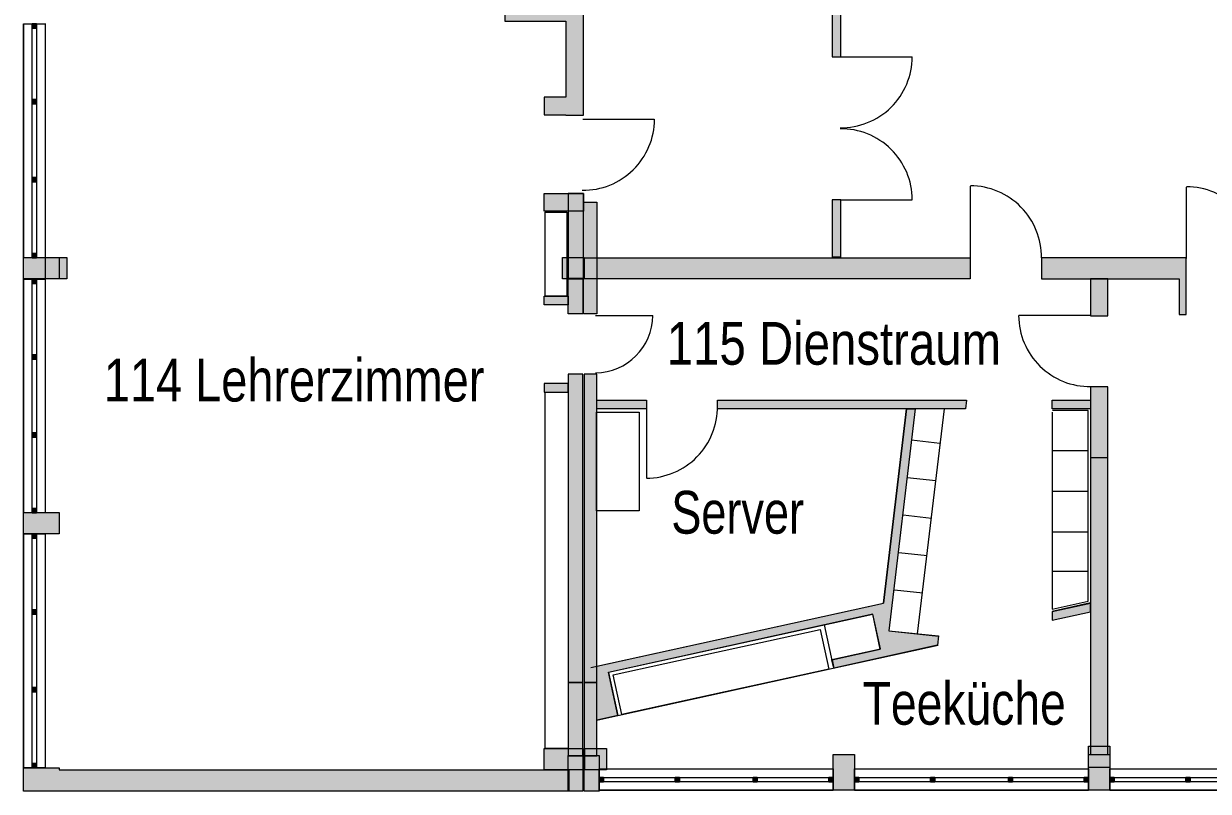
# Model space of a CAD drawing. Header units: inches. Extents: x 7445 to 114549, y 127015 to 195514.
# Drawn here: x 7445 to 24056, y 148765 to 159533 of the extents above; entities that cross this region are included whole.
import ezdxf

# ---------------------------------------------------------------- set-up
doc = ezdxf.new("R2010")
doc.units = ezdxf.units.IN
doc.header["$LTSCALE"] = 300
doc.header["$MEASUREMENT"] = 0
doc.linetypes.add('Volllinie', pattern=[0])
doc.layers.add('Grundebene', color=7, linetype='Continuous')
doc.styles.add('ARIAL_NARROW', font='ARIALN.TTF', dxfattribs={"height": 0.2})

# ---------------------------------------------------------------- blocks, each defined once
blk = doc.blocks.new('Color_Area-6E')
at = {"layer": 'Grundebene', "true_color": 0x000000, "transparency": 33554687}
blk.add_hatch(color=18, dxfattribs=at).paths.add_polyline_path([(18905, 159068), (18905, 159668), (18780, 159668), (18780, 159068)], flags=0)
at = {"layer": 'Grundebene', "color": 18, "linetype": 'Volllinie', "lineweight": 13, "true_color": 0x000000}
for p, q in [((18905, 159668), (18780, 159668)), ((18780, 159668), (18780, 159068)), ((18905, 159068), (18905, 159668)), ((18780, 159068), (18905, 159068))]:
    blk.add_line(p, q, dxfattribs=at)
blk = doc.blocks.new('Color_Area-77')
at = {"layer": 'Grundebene', "true_color": 0x000000, "transparency": 33554687}
blk.add_hatch(color=18, dxfattribs=at).paths.add_polyline_path([(18905, 156247), (18905, 157063), (18780, 157063), (18780, 156247)], flags=0)
at = {"layer": 'Grundebene', "color": 18, "linetype": 'Volllinie', "lineweight": 13, "true_color": 0x000000}
for p, q in [((18905, 157063), (18780, 157063)), ((18780, 157063), (18780, 156247)), ((18905, 156247), (18905, 157063)), ((18780, 156247), (18905, 156247))]:
    blk.add_line(p, q, dxfattribs=at)
blk = doc.blocks.new('Color_Area-2E6')
at = {"layer": 'Grundebene', "true_color": 0x000000, "transparency": 33554687}
blk.add_hatch(color=18, dxfattribs=at).paths.add_polyline_path([(22406, 149280), (22646, 149280), (22646, 154440), (22406, 154440)], flags=0)
at = {"layer": 'Grundebene', "color": 18, "linetype": 'Volllinie', "lineweight": 13, "true_color": 0x000000}
for p, q in [((22646, 154440), (22406, 154440)), ((22406, 154440), (22406, 149280)), ((22646, 149280), (22646, 154440)), ((22406, 149280), (22646, 149280))]:
    blk.add_line(p, q, dxfattribs=at)
blk = doc.blocks.new('Color_Area-2EF')
at = {"layer": 'Grundebene', "true_color": 0x000000, "transparency": 33554687}
blk.add_hatch(color=18, dxfattribs=at).paths.add_polyline_path([(22406, 155952), (22406, 155436), (22646, 155436), (22646, 155952)], flags=0)
at = {"layer": 'Grundebene', "color": 18, "linetype": 'Volllinie', "lineweight": 13, "true_color": 0x000000}
for p, q in [((22406, 155952), (22406, 155436)), ((22646, 155952), (22406, 155952)), ((22646, 155436), (22646, 155952)), ((22406, 155436), (22646, 155436))]:
    blk.add_line(p, q, dxfattribs=at)
blk = doc.blocks.new('Color_Area-31A')
at = {"layer": 'Grundebene', "true_color": 0x000000, "transparency": 33554687}
blk.add_hatch(color=18, dxfattribs=at).paths.add_polyline_path([(14995, 159817), (14995, 165267), (15295, 165267), (15295, 168278), (14745, 168278), (14745, 168028), (15045, 168028), (15045, 165517), (14745, 165517), (14745, 159817), (14194, 159817), (14194, 159567), (15045, 159567), (15045, 158502), (14741, 158502), (14741, 158252), (15045, 158252), (15045, 158248), (15295, 158248), (15295, 159817)], flags=0)
at = {"layer": 'Grundebene', "color": 18, "linetype": 'Volllinie', "lineweight": 13, "true_color": 0x000000}
for p, q in [((15295, 168278), (14745, 168278)), ((14745, 168278), (14745, 168028)), ((15295, 165267), (15295, 168278)), ((14745, 168028), (15045, 168028)), ((15045, 168028), (15045, 165517)), ((15045, 165517), (14745, 165517)), ((14745, 165517), (14745, 159817)), ((14995, 159817), (14995, 165267)), ((14995, 165267), (15295, 165267)), ((14745, 159817), (14194, 159817)), ((14194, 159817), (14194, 159567)), ((15295, 159817), (14995, 159817)), ((15295, 158248), (15295, 159817)), ((14194, 159567), (15045, 159567)), ((15045, 159567), (15045, 158502)), ((15045, 158502), (14741, 158502)), ((14741, 158502), (14741, 158252)), ((14741, 158252), (15045, 158252)), ((15045, 158252), (15045, 158248)), ((15045, 158248), (15295, 158248))]:
    blk.add_line(p, q, dxfattribs=at)
blk = doc.blocks.new('Color_Area-333')
at = {"layer": 'Grundebene', "true_color": 0x000000, "transparency": 33554687}
blk.add_hatch(color=18, dxfattribs=at).paths.add_polyline_path([(15081, 150290), (15286, 150290), (15286, 154616), (15081, 154616)], flags=0)
at = {"layer": 'Grundebene', "color": 18, "linetype": 'Volllinie', "lineweight": 13, "true_color": 0x000000}
for p, q in [((15286, 154616), (15081, 154616)), ((15081, 154616), (15081, 150290)), ((15286, 150290), (15286, 154616)), ((15081, 150290), (15286, 150290))]:
    blk.add_line(p, q, dxfattribs=at)
blk = doc.blocks.new('Color_Area-33C')
at = {"layer": 'Grundebene', "true_color": 0x000000, "transparency": 33554687}
blk.add_hatch(color=18, dxfattribs=at).paths.add_polyline_path([(15295, 157152), (15081, 157152), (15081, 155965), (15295, 155965)], flags=0)
at = {"layer": 'Grundebene', "color": 18, "linetype": 'Volllinie', "lineweight": 13, "true_color": 0x000000}
for p, q in [((15295, 157152), (15081, 157152)), ((15081, 157152), (15081, 155965)), ((15295, 155965), (15295, 157152)), ((15081, 155965), (15295, 155965))]:
    blk.add_line(p, q, dxfattribs=at)
blk = doc.blocks.new('Color_Area-3BB')
at = {"layer": 'Grundebene', "true_color": 0x000000, "transparency": 33554687}
blk.add_hatch(color=18, dxfattribs=at).paths.add_polyline_path([(7445, 148765), (7445, 149095), (7945, 149095), (7945, 149065), (15090, 149065), (15090, 148765)], flags=0)
at = {"layer": 'Grundebene', "color": 18, "linetype": 'Volllinie', "lineweight": 13, "true_color": 0x000000}
for p, q in [((7445, 148765), (7445, 149095)), ((7445, 149095), (7945, 149095)), ((7945, 149095), (7945, 149065)), ((7945, 149065), (15090, 149065)), ((15090, 149065), (15090, 148765)), ((15090, 148765), (7445, 148765))]:
    blk.add_line(p, q, dxfattribs=at)
blk = doc.blocks.new('Color_Area-3C6')
at = {"layer": 'Grundebene', "true_color": 0x000000, "transparency": 33554687}
blk.add_hatch(color=18, dxfattribs=at).paths.add_polyline_path([(18796, 149280), (19096, 149280), (19096, 148780), (18796, 148780)], flags=0)
at = {"layer": 'Grundebene', "color": 18, "linetype": 'Volllinie', "lineweight": 13, "true_color": 0x000000}
for p, q in [((18796, 149280), (19096, 149280)), ((18796, 148780), (18796, 149280)), ((19096, 149280), (19096, 148780)), ((19096, 148780), (18796, 148780))]:
    blk.add_line(p, q, dxfattribs=at)
blk = doc.blocks.new('Color_Area-3CF')
at = {"layer": 'Grundebene', "true_color": 0x000000, "transparency": 33554687}
blk.add_hatch(color=18, dxfattribs=at).paths.add_polyline_path([(15081, 149265), (15286, 149265), (15286, 148765), (15081, 148765)], flags=0)
at = {"layer": 'Grundebene', "color": 18, "linetype": 'Volllinie', "lineweight": 13, "true_color": 0x000000}
for p, q in [((15081, 149265), (15286, 149265)), ((15081, 148765), (15081, 149265)), ((15286, 149265), (15286, 148765)), ((15286, 148765), (15081, 148765))]:
    blk.add_line(p, q, dxfattribs=at)
blk = doc.blocks.new('Color_Area-3D8')
at = {"layer": 'Grundebene', "true_color": 0x000000, "transparency": 33554687}
blk.add_hatch(color=18, dxfattribs=at).paths.add_polyline_path([(22376, 149280), (22676, 149280), (22676, 148780), (22376, 148780)], flags=0)
at = {"layer": 'Grundebene', "color": 18, "linetype": 'Volllinie', "lineweight": 13, "true_color": 0x000000}
for p, q in [((22376, 149280), (22676, 149280)), ((22376, 148780), (22376, 149280)), ((22676, 149280), (22676, 148780)), ((22676, 148780), (22376, 148780))]:
    blk.add_line(p, q, dxfattribs=at)
blk = doc.blocks.new('Color_Area-405')
at = {"layer": 'Grundebene', "true_color": 0x000000, "transparency": 33554687}
blk.add_hatch(color=18, dxfattribs=at).paths.add_polyline_path([(15306, 149265), (15516, 149265), (15516, 148765), (15306, 148765)], flags=0)
at = {"layer": 'Grundebene', "color": 18, "linetype": 'Volllinie', "lineweight": 13, "true_color": 0x000000}
for p, q in [((15306, 149265), (15516, 149265)), ((15306, 148765), (15306, 149265)), ((15516, 149265), (15516, 148765)), ((15516, 148765), (15306, 148765))]:
    blk.add_line(p, q, dxfattribs=at)
blk = doc.blocks.new('Color_Area-420')
at = {"layer": 'Grundebene', "true_color": 0x000000, "transparency": 33554687}
blk.add_hatch(color=18, dxfattribs=at).paths.add_polyline_path([(15481, 150290), (15481, 154616), (15306, 154616), (15306, 150290)], flags=0)
at = {"layer": 'Grundebene', "color": 18, "linetype": 'Volllinie', "lineweight": 13, "true_color": 0x000000}
for p, q in [((15481, 154616), (15306, 154616)), ((15306, 154616), (15306, 150290)), ((15481, 150290), (15481, 154616)), ((15306, 150290), (15481, 150290))]:
    blk.add_line(p, q, dxfattribs=at)
blk = doc.blocks.new('Color_Area-75C')
at = {"layer": 'Grundebene', "true_color": 0x000000, "transparency": 33554687}
blk.add_hatch(color=18, dxfattribs=at).paths.add_polyline_path([(15309, 156247), (20716, 156247), (20716, 155953), (15309, 155953)], flags=0)
at = {"layer": 'Grundebene', "color": 18, "linetype": 'Volllinie', "lineweight": 13, "true_color": 0x000000}
for p, q in [((15309, 156247), (20716, 156247)), ((15309, 155953), (15309, 156247)), ((20716, 156247), (20716, 155953)), ((20716, 155953), (15309, 155953))]:
    blk.add_line(p, q, dxfattribs=at)
blk = doc.blocks.new('Color_Area-767')
at = {"layer": 'Grundebene', "true_color": 0x000000, "transparency": 33554687}
blk.add_hatch(color=18, dxfattribs=at).paths.add_polyline_path([(23746, 156246), (21715, 156246), (21715, 155952), (23646, 155952), (23646, 155453), (23746, 155453)], flags=0)
at = {"layer": 'Grundebene', "color": 18, "linetype": 'Volllinie', "lineweight": 13, "true_color": 0x000000}
for p, q in [((23746, 156246), (21715, 156246)), ((21715, 156246), (21715, 155952)), ((23746, 155453), (23746, 156246)), ((21715, 155952), (23646, 155952)), ((23646, 155952), (23646, 155453)), ((23646, 155453), (23746, 155453))]:
    blk.add_line(p, q, dxfattribs=at)
blk = doc.blocks.new('Color_Area-7BC')
at = {"layer": 'Grundebene', "true_color": 0x000000, "transparency": 33554687}
blk.add_hatch(color=18, dxfattribs=at).paths.add_polyline_path([(7445, 152375), (7445, 152675), (7945, 152675), (7945, 152375)], flags=0)
at = {"layer": 'Grundebene', "color": 18, "linetype": 'Volllinie', "lineweight": 13, "true_color": 0x000000}
for p, q in [((7445, 152375), (7445, 152675)), ((7445, 152675), (7945, 152675)), ((7945, 152675), (7945, 152375)), ((7945, 152375), (7445, 152375))]:
    blk.add_line(p, q, dxfattribs=at)
blk = doc.blocks.new('Color_Area-7C5')
at = {"layer": 'Grundebene', "true_color": 0x000000, "transparency": 33554687}
blk.add_hatch(color=18, dxfattribs=at).paths.add_polyline_path([(7445, 155955), (7445, 156252), (7945, 156252), (7945, 155955)], flags=0)
at = {"layer": 'Grundebene', "color": 18, "linetype": 'Volllinie', "lineweight": 13, "true_color": 0x000000}
for p, q in [((7445, 155955), (7445, 156252)), ((7445, 156252), (7945, 156252)), ((7945, 156252), (7945, 155955)), ((7945, 155955), (7445, 155955))]:
    blk.add_line(p, q, dxfattribs=at)
blk = doc.blocks.new('Color_Area-846')
at = {"layer": 'Grundebene', "true_color": 0x000000, "transparency": 33554687}
blk.add_hatch(color=18, dxfattribs=at).paths.add_polyline_path([(15081, 155952), (15286, 155952), (15286, 155462), (15081, 155462)], flags=0)
at = {"layer": 'Grundebene', "color": 18, "linetype": 'Volllinie', "lineweight": 13, "true_color": 0x000000}
for p, q in [((15081, 155952), (15286, 155952)), ((15081, 155462), (15081, 155952)), ((15286, 155952), (15286, 155462)), ((15286, 155462), (15081, 155462))]:
    blk.add_line(p, q, dxfattribs=at)
blk = doc.blocks.new('Color_Area-84F')
at = {"layer": 'Grundebene', "true_color": 0x000000, "transparency": 33554687}
blk.add_hatch(color=18, dxfattribs=at).paths.add_polyline_path([(15481, 157027), (15481, 155462), (15295, 155462), (15295, 157027)], flags=0)
at = {"layer": 'Grundebene', "color": 18, "linetype": 'Volllinie', "lineweight": 13, "true_color": 0x000000}
for p, q in [((15295, 155462), (15295, 157027)), ((15295, 157027), (15481, 157027)), ((15481, 157027), (15481, 155462)), ((15481, 155462), (15295, 155462))]:
    blk.add_line(p, q, dxfattribs=at)
blk = doc.blocks.new('Color_Area-858')
at = {"layer": 'Grundebene', "true_color": 0x000000, "transparency": 33554687}
blk.add_hatch(color=18, dxfattribs=at).paths.add_polyline_path([(14741, 155710), (14895, 155710), (14990, 155710), (15081, 155710), (15081, 155589), (14741, 155589)], flags=0)
at = {"layer": 'Grundebene', "color": 18, "linetype": 'Volllinie', "lineweight": 13, "true_color": 0x000000}
for p, q in [((14741, 155710), (14895, 155710)), ((14741, 155589), (14741, 155710)), ((14895, 155710), (14990, 155710)), ((14990, 155710), (15081, 155710)), ((15081, 155710), (15081, 155589)), ((15081, 155589), (14741, 155589))]:
    blk.add_line(p, q, dxfattribs=at)
blk = doc.blocks.new('Color_Area-863')
at = {"layer": 'Grundebene', "true_color": 0x000000, "transparency": 33554687}
blk.add_hatch(color=18, dxfattribs=at).paths.add_polyline_path([(14745, 157152), (14996, 157152), (15150, 157152), (15295, 157152), (15295, 156902), (14745, 156902)], flags=0)
at = {"layer": 'Grundebene', "color": 18, "linetype": 'Volllinie', "lineweight": 13, "true_color": 0x000000}
for p, q in [((14745, 157152), (14996, 157152)), ((14745, 156902), (14745, 157152)), ((14996, 157152), (15150, 157152)), ((15150, 157152), (15295, 157152)), ((15295, 157152), (15295, 156902)), ((15295, 156902), (14745, 156902))]:
    blk.add_line(p, q, dxfattribs=at)
blk = doc.blocks.new('Color_Area-86E')
at = {"layer": 'Grundebene', "true_color": 0x000000, "transparency": 33554687}
blk.add_hatch(color=18, dxfattribs=at).paths.add_polyline_path([(14741, 154366), (14895, 154366), (14990, 154366), (15081, 154366), (15081, 154487), (14741, 154487)], flags=0)
at = {"layer": 'Grundebene', "color": 18, "linetype": 'Volllinie', "lineweight": 13, "true_color": 0x000000}
for p, q in [((15081, 154487), (14741, 154487)), ((14741, 154487), (14741, 154366)), ((15081, 154366), (15081, 154487)), ((14741, 154366), (14895, 154366)), ((14895, 154366), (14990, 154366)), ((14990, 154366), (15081, 154366))]:
    blk.add_line(p, q, dxfattribs=at)
blk = doc.blocks.new('Color_Area-882')
at = {"layer": 'Grundebene', "true_color": 0x000000, "transparency": 33554687}
blk.add_hatch(color=18, dxfattribs=at).paths.add_polyline_path([(15081, 149265), (15286, 149265), (15286, 150290), (15081, 150290)], flags=0)
at = {"layer": 'Grundebene', "color": 18, "linetype": 'Volllinie', "lineweight": 13, "true_color": 0x000000}
for p, q in [((15286, 150290), (15081, 150290)), ((15081, 150290), (15081, 149265)), ((15286, 149265), (15286, 150290)), ((15081, 149265), (15286, 149265))]:
    blk.add_line(p, q, dxfattribs=at)
blk = doc.blocks.new('Color_Area-88B')
at = {"layer": 'Grundebene', "true_color": 0x000000, "transparency": 33554687}
blk.add_hatch(color=18, dxfattribs=at).paths.add_polyline_path([(15306, 149265), (15481, 149265), (15481, 150290), (15306, 150290)], flags=0)
at = {"layer": 'Grundebene', "color": 18, "linetype": 'Volllinie', "lineweight": 13, "true_color": 0x000000}
for p, q in [((15481, 150290), (15306, 150290)), ((15306, 150290), (15306, 149265)), ((15481, 149265), (15481, 150290)), ((15306, 149265), (15481, 149265))]:
    blk.add_line(p, q, dxfattribs=at)
blk = doc.blocks.new('Color_Area-894')
at = {"layer": 'Grundebene', "true_color": 0x000000, "transparency": 33554687}
blk.add_hatch(color=18, dxfattribs=at).paths.add_polyline_path([(22406, 153445), (22646, 153445), (22646, 154440), (22406, 154440)], flags=0)
at = {"layer": 'Grundebene', "color": 18, "linetype": 'Volllinie', "lineweight": 13, "true_color": 0x000000}
for p, q in [((22646, 154440), (22406, 154440)), ((22406, 154440), (22406, 153445)), ((22646, 153445), (22646, 154440)), ((22406, 153445), (22646, 153445))]:
    blk.add_line(p, q, dxfattribs=at)
blk = doc.blocks.new('Color_Area-BF8')
at = {"layer": 'Grundebene', "true_color": 0xffffff, "transparency": 33554687}
blk.add_hatch(color=7, dxfattribs=at).paths.add_polyline_path([(19096, 148900), (19156, 148900), (19156, 148960), (19096, 148960)], flags=0)
at = {"layer": 'Grundebene', "color": 18, "linetype": 'Volllinie', "lineweight": 13, "true_color": 0x000000}
blk.add_lwpolyline([(19096, 148900), (19156, 148900), (19156, 148960), (19096, 148960), (19096, 148900)], dxfattribs=at)
blk = doc.blocks.new('Color_Area-BFE')
at = {"layer": 'Grundebene', "true_color": 0xffffff, "transparency": 33554687}
blk.add_hatch(color=7, dxfattribs=at).paths.add_polyline_path([(20159, 148900), (20219, 148900), (20219, 148960), (20159, 148960)], flags=0)
at = {"layer": 'Grundebene', "color": 18, "linetype": 'Volllinie', "lineweight": 13, "true_color": 0x000000}
blk.add_lwpolyline([(20159, 148900), (20219, 148900), (20219, 148960), (20159, 148960), (20159, 148900)], dxfattribs=at)
blk = doc.blocks.new('Color_Area-C04')
at = {"layer": 'Grundebene', "true_color": 0xffffff, "transparency": 33554687}
blk.add_hatch(color=7, dxfattribs=at).paths.add_polyline_path([(22316, 148900), (22376, 148900), (22376, 148960), (22316, 148960)], flags=0)
at = {"layer": 'Grundebene', "color": 18, "linetype": 'Volllinie', "lineweight": 13, "true_color": 0x000000}
blk.add_lwpolyline([(22316, 148900), (22376, 148900), (22376, 148960), (22316, 148960), (22316, 148900)], dxfattribs=at)
blk = doc.blocks.new('Color_Area-C0A')
at = {"layer": 'Grundebene', "true_color": 0xffffff, "transparency": 33554687}
blk.add_hatch(color=7, dxfattribs=at).paths.add_polyline_path([(21252, 148900), (21312, 148900), (21312, 148960), (21252, 148960)], flags=0)
at = {"layer": 'Grundebene', "color": 18, "linetype": 'Volllinie', "lineweight": 13, "true_color": 0x000000}
blk.add_lwpolyline([(21252, 148900), (21312, 148900), (21312, 148960), (21252, 148960), (21252, 148900)], dxfattribs=at)
blk = doc.blocks.new('Color_Area-C80')
at = {"layer": 'Grundebene', "true_color": 0xffffff, "transparency": 33554687}
blk.add_hatch(color=7, dxfattribs=at).paths.add_polyline_path([(22676, 148900), (22736, 148900), (22736, 148960), (22676, 148960)], flags=0)
at = {"layer": 'Grundebene', "color": 18, "linetype": 'Volllinie', "lineweight": 13, "true_color": 0x000000}
blk.add_lwpolyline([(22676, 148900), (22736, 148900), (22736, 148960), (22676, 148960), (22676, 148900)], dxfattribs=at)
blk = doc.blocks.new('Color_Area-C86')
at = {"layer": 'Grundebene', "true_color": 0xffffff, "transparency": 33554687}
blk.add_hatch(color=7, dxfattribs=at).paths.add_polyline_path([(23739, 148900), (23799, 148900), (23799, 148960), (23739, 148960)], flags=0)
at = {"layer": 'Grundebene', "color": 18, "linetype": 'Volllinie', "lineweight": 13, "true_color": 0x000000}
blk.add_lwpolyline([(23739, 148900), (23799, 148900), (23799, 148960), (23739, 148960), (23739, 148900)], dxfattribs=at)
blk = doc.blocks.new('Color_Area-CA2')
at = {"layer": 'Grundebene', "true_color": 0xffffff, "transparency": 33554687}
blk.add_hatch(color=7, dxfattribs=at).paths.add_polyline_path([(15516, 148900), (15576, 148900), (15576, 148960), (15516, 148960)], flags=0)
at = {"layer": 'Grundebene', "color": 18, "linetype": 'Volllinie', "lineweight": 13, "true_color": 0x000000}
blk.add_lwpolyline([(15516, 148900), (15576, 148900), (15576, 148960), (15516, 148960), (15516, 148900)], dxfattribs=at)
blk = doc.blocks.new('Color_Area-CA8')
at = {"layer": 'Grundebene', "true_color": 0xffffff, "transparency": 33554687}
blk.add_hatch(color=7, dxfattribs=at).paths.add_polyline_path([(16579, 148900), (16639, 148900), (16639, 148960), (16579, 148960)], flags=0)
at = {"layer": 'Grundebene', "color": 18, "linetype": 'Volllinie', "lineweight": 13, "true_color": 0x000000}
blk.add_lwpolyline([(16579, 148900), (16639, 148900), (16639, 148960), (16579, 148960), (16579, 148900)], dxfattribs=at)
blk = doc.blocks.new('Color_Area-CAE')
at = {"layer": 'Grundebene', "true_color": 0xffffff, "transparency": 33554687}
blk.add_hatch(color=7, dxfattribs=at).paths.add_polyline_path([(18736, 148900), (18796, 148900), (18796, 148960), (18736, 148960)], flags=0)
at = {"layer": 'Grundebene', "color": 18, "linetype": 'Volllinie', "lineweight": 13, "true_color": 0x000000}
blk.add_lwpolyline([(18736, 148900), (18796, 148900), (18796, 148960), (18736, 148960), (18736, 148900)], dxfattribs=at)
blk = doc.blocks.new('Color_Area-CB4')
at = {"layer": 'Grundebene', "true_color": 0xffffff, "transparency": 33554687}
blk.add_hatch(color=7, dxfattribs=at).paths.add_polyline_path([(17672, 148900), (17732, 148900), (17732, 148960), (17672, 148960)], flags=0)
at = {"layer": 'Grundebene', "color": 18, "linetype": 'Volllinie', "lineweight": 13, "true_color": 0x000000}
blk.add_lwpolyline([(17672, 148900), (17732, 148900), (17732, 148960), (17672, 148960), (17672, 148900)], dxfattribs=at)
blk = doc.blocks.new('Color_Area-D4C')
at = {"layer": 'Grundebene', "true_color": 0xffffff, "transparency": 33554687}
blk.add_hatch(color=7, dxfattribs=at).paths.add_polyline_path([(7565, 159530), (7565, 159470), (7625, 159470), (7625, 159530)], flags=0)
at = {"layer": 'Grundebene', "color": 18, "linetype": 'Volllinie', "lineweight": 13, "true_color": 0x000000}
blk.add_lwpolyline([(7565, 159530), (7565, 159470), (7625, 159470), (7625, 159530), (7565, 159530)], dxfattribs=at)
blk = doc.blocks.new('Color_Area-D52')
at = {"layer": 'Grundebene', "true_color": 0xffffff, "transparency": 33554687}
blk.add_hatch(color=7, dxfattribs=at).paths.add_polyline_path([(7565, 158467), (7565, 158407), (7625, 158407), (7625, 158467)], flags=0)
at = {"layer": 'Grundebene', "color": 18, "linetype": 'Volllinie', "lineweight": 13, "true_color": 0x000000}
blk.add_lwpolyline([(7565, 158467), (7565, 158407), (7625, 158407), (7625, 158467), (7565, 158467)], dxfattribs=at)
blk = doc.blocks.new('Color_Area-D58')
at = {"layer": 'Grundebene', "true_color": 0xffffff, "transparency": 33554687}
blk.add_hatch(color=7, dxfattribs=at).paths.add_polyline_path([(7565, 156310), (7565, 156250), (7625, 156250), (7625, 156310)], flags=0)
at = {"layer": 'Grundebene', "color": 18, "linetype": 'Volllinie', "lineweight": 13, "true_color": 0x000000}
blk.add_lwpolyline([(7565, 156310), (7565, 156250), (7625, 156250), (7625, 156310), (7565, 156310)], dxfattribs=at)
blk = doc.blocks.new('Color_Area-D5E')
at = {"layer": 'Grundebene', "true_color": 0xffffff, "transparency": 33554687}
blk.add_hatch(color=7, dxfattribs=at).paths.add_polyline_path([(7565, 157374), (7565, 157314), (7625, 157314), (7625, 157374)], flags=0)
at = {"layer": 'Grundebene', "color": 18, "linetype": 'Volllinie', "lineweight": 13, "true_color": 0x000000}
blk.add_lwpolyline([(7565, 157374), (7565, 157314), (7625, 157314), (7625, 157374), (7565, 157374)], dxfattribs=at)
blk = doc.blocks.new('Color_Area-D6E')
at = {"layer": 'Grundebene', "true_color": 0xffffff, "transparency": 33554687}
blk.add_hatch(color=7, dxfattribs=at).paths.add_polyline_path([(7565, 155950), (7565, 155890), (7625, 155890), (7625, 155950)], flags=0)
at = {"layer": 'Grundebene', "color": 18, "linetype": 'Volllinie', "lineweight": 13, "true_color": 0x000000}
blk.add_lwpolyline([(7565, 155950), (7565, 155890), (7625, 155890), (7625, 155950), (7565, 155950)], dxfattribs=at)
blk = doc.blocks.new('Color_Area-D74')
at = {"layer": 'Grundebene', "true_color": 0xffffff, "transparency": 33554687}
blk.add_hatch(color=7, dxfattribs=at).paths.add_polyline_path([(7565, 154887), (7565, 154827), (7625, 154827), (7625, 154887)], flags=0)
at = {"layer": 'Grundebene', "color": 18, "linetype": 'Volllinie', "lineweight": 13, "true_color": 0x000000}
blk.add_lwpolyline([(7565, 154887), (7565, 154827), (7625, 154827), (7625, 154887), (7565, 154887)], dxfattribs=at)
blk = doc.blocks.new('Color_Area-D7A')
at = {"layer": 'Grundebene', "true_color": 0xffffff, "transparency": 33554687}
blk.add_hatch(color=7, dxfattribs=at).paths.add_polyline_path([(7565, 152730), (7565, 152670), (7625, 152670), (7625, 152730)], flags=0)
at = {"layer": 'Grundebene', "color": 18, "linetype": 'Volllinie', "lineweight": 13, "true_color": 0x000000}
blk.add_lwpolyline([(7565, 152730), (7565, 152670), (7625, 152670), (7625, 152730), (7565, 152730)], dxfattribs=at)
blk = doc.blocks.new('Color_Area-D80')
at = {"layer": 'Grundebene', "true_color": 0xffffff, "transparency": 33554687}
blk.add_hatch(color=7, dxfattribs=at).paths.add_polyline_path([(7565, 153794), (7565, 153734), (7625, 153734), (7625, 153794)], flags=0)
at = {"layer": 'Grundebene', "color": 18, "linetype": 'Volllinie', "lineweight": 13, "true_color": 0x000000}
blk.add_lwpolyline([(7565, 153794), (7565, 153734), (7625, 153734), (7625, 153794), (7565, 153794)], dxfattribs=at)
blk = doc.blocks.new('Color_Area-D90')
at = {"layer": 'Grundebene', "true_color": 0xffffff, "transparency": 33554687}
blk.add_hatch(color=7, dxfattribs=at).paths.add_polyline_path([(7565, 152375), (7565, 152315), (7625, 152315), (7625, 152375)], flags=0)
at = {"layer": 'Grundebene', "color": 18, "linetype": 'Volllinie', "lineweight": 13, "true_color": 0x000000}
blk.add_lwpolyline([(7565, 152375), (7565, 152315), (7625, 152315), (7625, 152375), (7565, 152375)], dxfattribs=at)
blk = doc.blocks.new('Color_Area-D96')
at = {"layer": 'Grundebene', "true_color": 0xffffff, "transparency": 33554687}
blk.add_hatch(color=7, dxfattribs=at).paths.add_polyline_path([(7565, 151312), (7565, 151252), (7625, 151252), (7625, 151312)], flags=0)
at = {"layer": 'Grundebene', "color": 18, "linetype": 'Volllinie', "lineweight": 13, "true_color": 0x000000}
blk.add_lwpolyline([(7565, 151312), (7565, 151252), (7625, 151252), (7625, 151312), (7565, 151312)], dxfattribs=at)
blk = doc.blocks.new('Color_Area-D9C')
at = {"layer": 'Grundebene', "true_color": 0xffffff, "transparency": 33554687}
blk.add_hatch(color=7, dxfattribs=at).paths.add_polyline_path([(7565, 149155), (7565, 149095), (7625, 149095), (7625, 149155)], flags=0)
at = {"layer": 'Grundebene', "color": 18, "linetype": 'Volllinie', "lineweight": 13, "true_color": 0x000000}
blk.add_lwpolyline([(7565, 149155), (7565, 149095), (7625, 149095), (7625, 149155), (7565, 149155)], dxfattribs=at)
blk = doc.blocks.new('Color_Area-DA2')
at = {"layer": 'Grundebene', "true_color": 0xffffff, "transparency": 33554687}
blk.add_hatch(color=7, dxfattribs=at).paths.add_polyline_path([(7565, 150219), (7565, 150159), (7625, 150159), (7625, 150219)], flags=0)
at = {"layer": 'Grundebene', "color": 18, "linetype": 'Volllinie', "lineweight": 13, "true_color": 0x000000}
blk.add_lwpolyline([(7565, 150219), (7565, 150159), (7625, 150159), (7625, 150219), (7565, 150219)], dxfattribs=at)
blk = doc.blocks.new('Color_Area-125A')
at = {"layer": 'Grundebene', "true_color": 0x000000, "transparency": 33554687}
blk.add_hatch(color=18, dxfattribs=at).paths.add_polyline_path([(14741, 149365), (15286, 149365), (15286, 149065), (14741, 149065)], flags=0)
at = {"layer": 'Grundebene', "color": 18, "linetype": 'Volllinie', "lineweight": 13, "true_color": 0x000000}
for p, q in [((14741, 149365), (15286, 149365)), ((14741, 149065), (14741, 149365)), ((15286, 149365), (15286, 149065)), ((15286, 149065), (14741, 149065))]:
    blk.add_line(p, q, dxfattribs=at)
blk = doc.blocks.new('Color_Area-12DE')
at = {"layer": 'Grundebene', "true_color": 0x000000, "transparency": 33554687}
blk.add_hatch(color=18, dxfattribs=at).paths.add_polyline_path([(7752, 156252), (8052, 156252), (8052, 155952), (7752, 155952)], flags=0)
at = {"layer": 'Grundebene', "color": 18, "linetype": 'Volllinie', "lineweight": 13, "true_color": 0x000000}
for p, q in [((7752, 156252), (8052, 156252)), ((7752, 155952), (7752, 156252)), ((8052, 156252), (8052, 155952)), ((8052, 155952), (7752, 155952))]:
    blk.add_line(p, q, dxfattribs=at)
blk = doc.blocks.new('Color_Area-12E3')
at = {"layer": 'Grundebene', "true_color": 0x000000, "transparency": 33554687}
blk.add_hatch(color=18, dxfattribs=at).paths.add_polyline_path([(15002, 156252), (15302, 156252), (15302, 155952), (15002, 155952)], flags=0)
at = {"layer": 'Grundebene', "color": 18, "linetype": 'Volllinie', "lineweight": 13, "true_color": 0x000000}
for p, q in [((15002, 156252), (15302, 156252)), ((15002, 155952), (15002, 156252)), ((15302, 156252), (15302, 155952)), ((15302, 155952), (15002, 155952))]:
    blk.add_line(p, q, dxfattribs=at)
blk = doc.blocks.new('Color_Area-12F5')
at = {"layer": 'Grundebene', "true_color": 0x000000, "transparency": 33554687}
blk.add_hatch(color=18, dxfattribs=at).paths.add_polyline_path([(15315, 149365), (15615, 149365), (15615, 149065), (15315, 149065)], flags=0)
at = {"layer": 'Grundebene', "color": 18, "linetype": 'Volllinie', "lineweight": 13, "true_color": 0x000000}
for p, q in [((15315, 149365), (15615, 149365)), ((15315, 149065), (15315, 149365)), ((15615, 149365), (15615, 149065)), ((15615, 149065), (15315, 149065))]:
    blk.add_line(p, q, dxfattribs=at)
blk = doc.blocks.new('Color_Area-1307')
at = {"layer": 'Grundebene', "true_color": 0x000000, "transparency": 33554687}
blk.add_hatch(color=18, dxfattribs=at).paths.add_polyline_path([(22376, 149398), (22676, 149398), (22676, 149098), (22376, 149098)], flags=0)
at = {"layer": 'Grundebene', "color": 18, "linetype": 'Volllinie', "lineweight": 13, "true_color": 0x000000}
for p, q in [((22376, 149398), (22676, 149398)), ((22376, 149098), (22376, 149398)), ((22676, 149398), (22676, 149098)), ((22676, 149098), (22376, 149098))]:
    blk.add_line(p, q, dxfattribs=at)
blk = doc.blocks.new('Color_Area-162F')
at = {"layer": 'Grundebene', "true_color": 0x000000, "transparency": 33554687}
blk.add_hatch(color=18, dxfattribs=at).paths.add_polyline_path([(15081, 149263), (15286, 149263), (15286, 150288), (15081, 150288)], flags=0)
at = {"layer": 'Grundebene', "color": 18, "linetype": 'Volllinie', "lineweight": 13, "true_color": 0x000000}
for p, q in [((15286, 150288), (15081, 150288)), ((15081, 150288), (15081, 149263)), ((15286, 149263), (15286, 150288)), ((15081, 149263), (15286, 149263))]:
    blk.add_line(p, q, dxfattribs=at)
blk = doc.blocks.new('Color_Area-1638')
at = {"layer": 'Grundebene', "true_color": 0x000000, "transparency": 33554687}
blk.add_hatch(color=18, dxfattribs=at).paths.add_polyline_path([(15306, 149263), (15481, 149263), (15481, 150288), (15306, 150288)], flags=0)
at = {"layer": 'Grundebene', "color": 18, "linetype": 'Volllinie', "lineweight": 13, "true_color": 0x000000}
for p, q in [((15481, 150288), (15306, 150288)), ((15306, 150288), (15306, 149263)), ((15481, 149263), (15481, 150288)), ((15306, 149263), (15481, 149263))]:
    blk.add_line(p, q, dxfattribs=at)
blk = doc.blocks.new('Color_Area-1669')
at = {"layer": 'Grundebene', "true_color": 0x000000, "transparency": 33554687}
blk.add_hatch(color=18, dxfattribs=at).paths.add_polyline_path([(15481, 154251), (16178, 154251), (16178, 154131), (15481, 154131)], flags=0)
at = {"layer": 'Grundebene', "color": 18, "linetype": 'Volllinie', "lineweight": 13, "true_color": 0x000000}
for p, q in [((15481, 154251), (16178, 154251)), ((15481, 154131), (15481, 154251)), ((16178, 154251), (16178, 154131)), ((16178, 154131), (15481, 154131))]:
    blk.add_line(p, q, dxfattribs=at)
blk = doc.blocks.new('Color_Area-1672')
at = {"layer": 'Grundebene', "true_color": 0x000000, "transparency": 33554687}
blk.add_hatch(color=18, dxfattribs=at).paths.add_polyline_path([(17173, 154251), (20666, 154251), (20652, 154131), (17172, 154131)], flags=0)
at = {"layer": 'Grundebene', "color": 18, "linetype": 'Volllinie', "lineweight": 13, "true_color": 0x000000}
for p, q in [((17172, 154131), (17173, 154251)), ((17173, 154251), (20666, 154251)), ((20666, 154251), (20652, 154131)), ((20652, 154131), (17172, 154131))]:
    blk.add_line(p, q, dxfattribs=at)
blk = doc.blocks.new('Color_Area-1685')
at = {"layer": 'Grundebene', "true_color": 0x000000, "transparency": 33554687}
blk.add_hatch(color=18, dxfattribs=at).paths.add_polyline_path([(19947, 154131), (19578, 151017), (20274, 150945), (20258, 150813), (18805, 150493), (18779, 150611), (19456, 150759), (19353, 151248), (15645, 150430), (15777, 149829), (15481, 149764), (15481, 150521), (19503, 151405), (19826, 154131)], flags=0)
at = {"layer": 'Grundebene', "color": 18, "linetype": 'Volllinie', "lineweight": 13, "true_color": 0x000000}
for p, q in [((19503, 151405), (19826, 154131)), ((19947, 154131), (19578, 151017)), ((19826, 154131), (19947, 154131)), ((15481, 150521), (19503, 151405)), ((19353, 151248), (15645, 150430)), ((19456, 150759), (19353, 151248)), ((19578, 151017), (20274, 150945)), ((20274, 150945), (20258, 150813)), ((18779, 150611), (19456, 150759)), ((20258, 150813), (18805, 150493)), ((15481, 149764), (15481, 150521)), ((18805, 150493), (18779, 150611)), ((15645, 150430), (15777, 149829)), ((15777, 149829), (15481, 149764))]:
    blk.add_line(p, q, dxfattribs=at)
blk = doc.blocks.new('Color_Area-1698')
at = {"layer": 'Grundebene', "true_color": 0x000000, "transparency": 33554687}
blk.add_hatch(color=18, dxfattribs=at).paths.add_polyline_path([(21866, 154251), (22406, 154251), (22406, 154131), (21866, 154131)], flags=0)
at = {"layer": 'Grundebene', "color": 18, "linetype": 'Volllinie', "lineweight": 13, "true_color": 0x000000}
for p, q in [((21866, 154251), (22406, 154251)), ((21866, 154131), (21866, 154251)), ((22406, 154251), (22406, 154131)), ((22406, 154131), (21866, 154131))]:
    blk.add_line(p, q, dxfattribs=at)
blk = doc.blocks.new('Color_Area-16A1')
at = {"layer": 'Grundebene', "true_color": 0x000000, "transparency": 33554687}
blk.add_hatch(color=18, dxfattribs=at).paths.add_polyline_path([(22406, 151407), (21868, 151289), (21868, 151166), (22406, 151284)], flags=0)
at = {"layer": 'Grundebene', "color": 18, "linetype": 'Volllinie', "lineweight": 13, "true_color": 0x000000}
for p, q in [((22406, 151407), (21868, 151289)), ((22406, 151284), (22406, 151407)), ((21868, 151289), (21868, 151166)), ((21868, 151166), (22406, 151284))]:
    blk.add_line(p, q, dxfattribs=at)

msp = doc.modelspace()

# ---------------------------------------------------------------- linework, layer by layer
at = {"layer": 'Grundebene', "color": 18, "linetype": 'Volllinie', "lineweight": 13, "true_color": 0x000000}
for p, q in [((15295, 158248), (15295, 159817)), ((18780, 159668), (18780, 159068)), ((18905, 159068), (18905, 159668)), ((7445, 159530), (7745, 159530)), ((7445, 156250), (7445, 159530)), ((7445, 159530), (7445, 156250)), ((7565, 159530), (7625, 159530)), ((7565, 156250), (7565, 159530)), ((7565, 159530), (7625, 159530)), ((7565, 159470), (7565, 159530)), ((7625, 159470), (7565, 159470)), ((7625, 159530), (7625, 156250)), ((7625, 159530), (7625, 159470)), ((7745, 159530), (7745, 156250)), ((7745, 159530), (7745, 156250)), ((7746, 159535), (7746, 156252)), ((15045, 159567), (15045, 158502)), ((18780, 159068), (18905, 159068)), ((18901, 159068), (19901, 159068)), ((7565, 158467), (7625, 158467)), ((7565, 158407), (7565, 158467)), ((7625, 158467), (7625, 158407)), ((15045, 158502), (14741, 158502)), ((14741, 158502), (14741, 158252)), ((7625, 158407), (7565, 158407)), ((14741, 158252), (15045, 158252)), ((15045, 158252), (15045, 158248)), ((15045, 158248), (15295, 158248)), ((15286, 158191), (16286, 158192)), ((7565, 157374), (7625, 157374)), ((7565, 157314), (7565, 157374)), ((7625, 157314), (7565, 157314)), ((7625, 157374), (7625, 157314)), ((14745, 157152), (15295, 157152)), ((14745, 156902), (14745, 157152)), ((15295, 157152), (15081, 157152)), ((15081, 157152), (15081, 155965)), ((15295, 155965), (15295, 157152)), ((15295, 157152), (15295, 156902)), ((20720, 156254), (20720, 157254)), ((23750, 156241), (23750, 157241)), ((15295, 155462), (15295, 157027)), ((15295, 157027), (15481, 157027)), ((15481, 157027), (15481, 155462)), ((18905, 157063), (18780, 157063)), ((18780, 157063), (18780, 156262)), ((18901, 157063), (19901, 157063)), ((18905, 156262), (18905, 157063)), ((15295, 156902), (14745, 156902)), ((14757, 156891), (15063, 156891)), ((14757, 155710), (14757, 156891)), ((15063, 156891), (15063, 155710)), ((7565, 156310), (7625, 156310)), ((7565, 156250), (7565, 156310)), ((7625, 156310), (7625, 156250)), ((7445, 155955), (7445, 156252)), ((7445, 156252), (7945, 156252)), ((7745, 156250), (7445, 156250)), ((7625, 156250), (7565, 156250)), ((7625, 156250), (7565, 156250)), ((7746, 156252), (7752, 156252)), ((7752, 156252), (8052, 156252)), ((7752, 156252), (8052, 156252)), ((7752, 155952), (7752, 156252)), ((7945, 156252), (7945, 155955)), ((8052, 156252), (8052, 155955)), ((8052, 156252), (8052, 155952)), ((15309, 156247), (20716, 156247)), ((15309, 155953), (15309, 156247)), ((18780, 156262), (18905, 156262)), ((20716, 156247), (20716, 155953)), ((23746, 156246), (21715, 156246)), ((21715, 156246), (21715, 155952)), ((23746, 155453), (23746, 156246)), ((7945, 155955), (7445, 155955)), ((7445, 155950), (7745, 155950)), ((7445, 152670), (7445, 155950)), ((7445, 155950), (7445, 152670)), ((7565, 155950), (7625, 155950)), ((7565, 152670), (7565, 155950)), ((7565, 155950), (7625, 155950)), ((7565, 155890), (7565, 155950)), ((7625, 155890), (7565, 155890)), ((7625, 155950), (7625, 152670)), ((7625, 155950), (7625, 155890)), ((7745, 155950), (7745, 152670)), ((7745, 155950), (7745, 152670)), ((7752, 155955), (7746, 155955)), ((7746, 155955), (7746, 152675)), ((8052, 155955), (7752, 155955)), ((8052, 155952), (7752, 155952)), ((15081, 155965), (15295, 155965)), ((15081, 155952), (15286, 155952)), ((15081, 155462), (15081, 155952)), ((15286, 155952), (15286, 155462)), ((20716, 155953), (15309, 155953)), ((21715, 155952), (23646, 155952)), ((22406, 155952), (22406, 155436)), ((22646, 155952), (22406, 155952)), ((22646, 155436), (22646, 155952)), ((23646, 155952), (23646, 155453)), ((14741, 155710), (15081, 155710)), ((14741, 155589), (14741, 155710)), ((15063, 155710), (14757, 155710)), ((15081, 155710), (15081, 155589)), ((15081, 155589), (14741, 155589)), ((15286, 155462), (15081, 155462)), ((15481, 155462), (15295, 155462)), ((15465, 155437), (16265, 155437)), ((22401, 155437), (21401, 155438)), ((22406, 155436), (22646, 155436)), ((23646, 155453), (23746, 155453)), ((7565, 154887), (7625, 154887)), ((7565, 154827), (7565, 154887)), ((7625, 154827), (7565, 154827)), ((7625, 154887), (7625, 154827)), ((15081, 154487), (14741, 154487)), ((14741, 154487), (14741, 154366)), ((15286, 154616), (15081, 154616)), ((15081, 154616), (15081, 150290)), ((15081, 154366), (15081, 154487)), ((15286, 150290), (15286, 154616)), ((15481, 154616), (15306, 154616)), ((15306, 154616), (15306, 150290)), ((15481, 150290), (15481, 154616)), ((14741, 154366), (15081, 154366)), ((14756, 154366), (15081, 154366)), ((14756, 149365), (14756, 154366)), ((15081, 154366), (15081, 149365)), ((22646, 154440), (22406, 154440)), ((22406, 154440), (22406, 149280)), ((22646, 154440), (22406, 154440)), ((22406, 154440), (22406, 153445)), ((22646, 149280), (22646, 154440)), ((22646, 153445), (22646, 154440)), ((15481, 154251), (16178, 154251)), ((15481, 154131), (15481, 154251)), ((16178, 154162), (16177, 153162)), ((16178, 154251), (16178, 154131)), ((17172, 154131), (17173, 154251)), ((17173, 154251), (20666, 154251)), ((20666, 154251), (20652, 154131)), ((21866, 154251), (22406, 154251)), ((21866, 154131), (21866, 154251)), ((21866, 154251), (22406, 154251)), ((21866, 154131), (21866, 154251)), ((22406, 154251), (22406, 154131)), ((22406, 154251), (22406, 154131)), ((15479, 154085), (16077, 154085)), ((15479, 152697), (15479, 154085)), ((16178, 154131), (15481, 154131)), ((16077, 154085), (16077, 152697)), ((20652, 154131), (17172, 154131)), ((19826, 154131), (19503, 151404)), ((19503, 151405), (19826, 154131)), ((19947, 154131), (19578, 151017)), ((19947, 154131), (19578, 151017)), ((19826, 154131), (19947, 154131)), ((20350, 154131), (19975, 150972)), ((22406, 154131), (21866, 154131)), ((22406, 154131), (21866, 154131)), ((21866, 154085), (21866, 151320)), ((22372, 154105), (21872, 154105)), ((22372, 151433), (22372, 154105)), ((7565, 153794), (7625, 153794)), ((7565, 153734), (7565, 153794)), ((7625, 153734), (7565, 153734)), ((7625, 153794), (7625, 153734)), ((20292, 153644), (19895, 153689)), ((22372, 153540), (21866, 153540)), ((22406, 153445), (22646, 153445)), ((20233, 153119), (19835, 153164)), ((22372, 152970), (21866, 152970)), ((7445, 152375), (7445, 152675)), ((7445, 152675), (7945, 152675)), ((7745, 152670), (7445, 152670)), ((7565, 152730), (7625, 152730)), ((7565, 152670), (7565, 152730)), ((7625, 152670), (7565, 152670)), ((7625, 152670), (7565, 152670)), ((7625, 152730), (7625, 152670)), ((7746, 152675), (7945, 152675)), ((7945, 152675), (7945, 152375)), ((7945, 152675), (7945, 152375)), ((16077, 152697), (15479, 152697)), ((20173, 152593), (19776, 152638)), ((7945, 152375), (7445, 152375)), ((7445, 152375), (7745, 152375)), ((7445, 149095), (7445, 152375)), ((7445, 152375), (7445, 149095)), ((7565, 152375), (7625, 152375)), ((7565, 149095), (7565, 152375)), ((7565, 152375), (7625, 152375)), ((7565, 152315), (7565, 152375)), ((7625, 152315), (7565, 152315)), ((7625, 152375), (7625, 149095)), ((7625, 152375), (7625, 152315)), ((7745, 152375), (7745, 149095)), ((7745, 152375), (7745, 149095)), ((7945, 152375), (7746, 152375)), ((7746, 152375), (7746, 149095)), ((22372, 152399), (21866, 152399)), ((20114, 152067), (19716, 152112)), ((22372, 151848), (21866, 151848)), ((20054, 151542), (19657, 151587)), ((15398, 150503), (19503, 151404)), ((15481, 150521), (19503, 151405)), ((21866, 151320), (22372, 151433)), ((22406, 151407), (21868, 151289)), ((21868, 151289), (22404, 151406)), ((22406, 151284), (22406, 151407)), ((7565, 151312), (7625, 151312)), ((7565, 151252), (7565, 151312)), ((7625, 151252), (7565, 151252)), ((7625, 151312), (7625, 151252)), ((19353, 151248), (15645, 150430)), ((15647, 150435), (19353, 151248)), ((18667, 151098), (19353, 151248)), ((19459, 150765), (19353, 151248)), ((19456, 150759), (19353, 151248)), ((21868, 151289), (21868, 151166)), ((21868, 151289), (21868, 151166)), ((21868, 151166), (22406, 151284)), ((21868, 151166), (22406, 151284)), ((17888, 150875), (18614, 151034)), ((18614, 151034), (18736, 150478)), ((18786, 150579), (18672, 151099)), ((19578, 151017), (20273, 150939)), ((19578, 151017), (20274, 150945)), ((17161, 150716), (17888, 150875)), ((20274, 150945), (20258, 150813)), ((16435, 150556), (17161, 150716)), ((19460, 150760), (18779, 150611)), ((18779, 150611), (19456, 150759)), ((18796, 150491), (20268, 150815)), ((20258, 150813), (18805, 150493)), ((15481, 149764), (15481, 150521)), ((15709, 150397), (16435, 150556)), ((15777, 149829), (18796, 150491)), ((18805, 150493), (18779, 150611)), ((18780, 150607), (18805, 150493)), ((15777, 149829), (15644, 150434)), ((15645, 150430), (15777, 149829)), ((15831, 149841), (15709, 150397)), ((18736, 150478), (18010, 150319)), ((7565, 150219), (7625, 150219)), ((7565, 150159), (7565, 150219)), ((7625, 150159), (7565, 150159)), ((7625, 150219), (7625, 150159)), ((15081, 150290), (15286, 150290)), ((15286, 150290), (15081, 150290)), ((15081, 150290), (15081, 149265)), ((15286, 150288), (15081, 150288)), ((15081, 150288), (15081, 149263)), ((15286, 149265), (15286, 150290)), ((15286, 149263), (15286, 150288)), ((15306, 150290), (15481, 150290)), ((15481, 150290), (15306, 150290)), ((15306, 150290), (15306, 149265)), ((15481, 150288), (15306, 150288)), ((15306, 150288), (15306, 149263)), ((15481, 149265), (15481, 150290)), ((15481, 149263), (15481, 150288)), ((17283, 150159), (16557, 150000)), ((18010, 150319), (17283, 150159)), ((16557, 150000), (15831, 149841)), ((15481, 149764), (15777, 149829)), ((15777, 149829), (15481, 149764)), ((14741, 149365), (15286, 149365)), ((14741, 149065), (14741, 149365)), ((15081, 149365), (14756, 149365)), ((15286, 149365), (15286, 149065)), ((15315, 149365), (15615, 149365)), ((15315, 149065), (15315, 149365)), ((15615, 149365), (15615, 149065)), ((22376, 149398), (22676, 149398)), ((22376, 149098), (22376, 149398)), ((22676, 149398), (22676, 149098)), ((15081, 149265), (15286, 149265)), ((15081, 148765), (15081, 149265)), ((15081, 149265), (15286, 149265)), ((15081, 149263), (15286, 149263)), ((15286, 149265), (15286, 148765)), ((15306, 149265), (15516, 149265)), ((15306, 148765), (15306, 149265)), ((15306, 149265), (15481, 149265)), ((15306, 149263), (15481, 149263)), ((15516, 149265), (15516, 148765)), ((18796, 149280), (19096, 149280)), ((18796, 148780), (18796, 149280)), ((19096, 149280), (19096, 148780)), ((22376, 149280), (22676, 149280)), ((22376, 148780), (22376, 149280)), ((22406, 149280), (22646, 149280)), ((22676, 149280), (22676, 148780)), ((7445, 148765), (7445, 149095)), ((7445, 149095), (7945, 149095)), ((7745, 149095), (7445, 149095)), ((7565, 149155), (7625, 149155)), ((7565, 149095), (7565, 149155)), ((7625, 149095), (7565, 149095)), ((7625, 149095), (7565, 149095)), ((7625, 149155), (7625, 149095)), ((7746, 149095), (7945, 149095)), ((7945, 149095), (7945, 149065)), ((7945, 149095), (7945, 149065)), ((7945, 149065), (15090, 149065)), ((7945, 149065), (8106, 149065)), ((15286, 149065), (14741, 149065)), ((15090, 149065), (15090, 148765)), ((15615, 149065), (15315, 149065)), ((15516, 148780), (15516, 149080)), ((15516, 149080), (18796, 149080)), ((15516, 149080), (18796, 149080)), ((18796, 149080), (18796, 148780)), ((19096, 148780), (19096, 149080)), ((19096, 149080), (22376, 149080)), ((19096, 149080), (22376, 149080)), ((22676, 149098), (22376, 149098)), ((22376, 149080), (22376, 148780)), ((22676, 148780), (22676, 149080)), ((22676, 149080), (25956, 149080)), ((22676, 149080), (25956, 149080)), ((15516, 148900), (15516, 148960)), ((15516, 148960), (18796, 148960)), ((15516, 148900), (15516, 148960)), ((15516, 148960), (15576, 148960)), ((18796, 148900), (15516, 148900)), ((15576, 148900), (15516, 148900)), ((15576, 148960), (15576, 148900)), ((16579, 148900), (16579, 148960)), ((16579, 148960), (16639, 148960)), ((16639, 148900), (16579, 148900)), ((16639, 148960), (16639, 148900)), ((17672, 148900), (17672, 148960)), ((17672, 148960), (17732, 148960)), ((17732, 148900), (17672, 148900)), ((17732, 148960), (17732, 148900)), ((18736, 148900), (18736, 148960)), ((18736, 148960), (18796, 148960)), ((18796, 148900), (18736, 148900)), ((18796, 148960), (18796, 148900)), ((18796, 148960), (18796, 148900)), ((19096, 148900), (19096, 148960)), ((19096, 148960), (22376, 148960)), ((19096, 148900), (19096, 148960)), ((19096, 148960), (19156, 148960)), ((22376, 148900), (19096, 148900)), ((19156, 148900), (19096, 148900)), ((19156, 148960), (19156, 148900)), ((20159, 148900), (20159, 148960)), ((20159, 148960), (20219, 148960)), ((20219, 148900), (20159, 148900)), ((20219, 148960), (20219, 148900)), ((21252, 148900), (21252, 148960)), ((21252, 148960), (21312, 148960)), ((21312, 148900), (21252, 148900)), ((21312, 148960), (21312, 148900)), ((22316, 148900), (22316, 148960)), ((22316, 148960), (22376, 148960)), ((22376, 148900), (22316, 148900)), ((22376, 148960), (22376, 148900)), ((22376, 148960), (22376, 148900)), ((22676, 148900), (22676, 148960)), ((22676, 148960), (25956, 148960)), ((22676, 148900), (22676, 148960)), ((22676, 148960), (22736, 148960)), ((25956, 148900), (22676, 148900)), ((22736, 148900), (22676, 148900)), ((22736, 148960), (22736, 148900)), ((23739, 148900), (23739, 148960)), ((23739, 148960), (23799, 148960)), ((23799, 148900), (23739, 148900)), ((23799, 148960), (23799, 148900)), ((15090, 148765), (7445, 148765)), ((15286, 148765), (15081, 148765)), ((15516, 148765), (15306, 148765)), ((18796, 148780), (15516, 148780)), ((15516, 148780), (18796, 148780)), ((19096, 148780), (18796, 148780)), ((22376, 148780), (19096, 148780)), ((19096, 148780), (22376, 148780)), ((22676, 148780), (22376, 148780)), ((25956, 148780), (22676, 148780)), ((22676, 148780), (25956, 148780))]:
    msp.add_line(p, q, dxfattribs=at)
for centre, radius, start, end in [((18905, 159072), 1000, 269.2693, 359.7638), ((15291, 158196), 1000, 269.2693, 359.7638), ((18905, 157059), 1000, 0.2362, 90.7307), ((20716, 156259), 1000, 359.2693, 89.7638), ((23746, 156246), 1000, 359.2693, 89.7638), ((15465, 155437), 800, 270, 360), ((22396, 155442), 1000, 180.2362, 270.7307), ((16173, 154157), 1000, 270.2362, 0.7307)]:
    msp.add_arc(centre, radius, start, end, dxfattribs=at)

# ---------------------------------------------------------------- block references
at = {"layer": 'Grundebene'}
for name in ['Color_Area-31A', 'Color_Area-6E', 'Color_Area-D4C', 'Color_Area-D52', 'Color_Area-D5E', 'Color_Area-863', 'Color_Area-33C', 'Color_Area-84F', 'Color_Area-77', 'Color_Area-D58', 'Color_Area-7C5', 'Color_Area-12DE', 'Color_Area-12E3', 'Color_Area-75C', 'Color_Area-767', 'Color_Area-D6E', 'Color_Area-846', 'Color_Area-2EF', 'Color_Area-858', 'Color_Area-D74', 'Color_Area-86E', 'Color_Area-333', 'Color_Area-420', 'Color_Area-2E6', 'Color_Area-894', 'Color_Area-1669', 'Color_Area-1672', 'Color_Area-1698', 'Color_Area-1685', 'Color_Area-D80', 'Color_Area-7BC', 'Color_Area-D7A', 'Color_Area-D90', 'Color_Area-16A1', 'Color_Area-D96', 'Color_Area-DA2', 'Color_Area-882', 'Color_Area-162F', 'Color_Area-88B', 'Color_Area-1638', 'Color_Area-125A', 'Color_Area-12F5', 'Color_Area-1307', 'Color_Area-3CF', 'Color_Area-405', 'Color_Area-3C6', 'Color_Area-3D8', 'Color_Area-3BB', 'Color_Area-D9C', 'Color_Area-CA2', 'Color_Area-CA8', 'Color_Area-CB4', 'Color_Area-CAE', 'Color_Area-BF8', 'Color_Area-BFE', 'Color_Area-C0A', 'Color_Area-C04', 'Color_Area-C80', 'Color_Area-C86']:
    msp.add_blockref(name, (0, 0), dxfattribs=at)

# ---------------------------------------------------------------- texts
at = {"layer": 'Grundebene', "color": 18, "lineweight": 18, "true_color": 0x000000, "style": 'ARIAL_NARROW'}
for s, width, p in [('115 Dienstraum', 0.965889, (16463, 154749)), ('114 Lehrerzimmer', 0.956736, (8570, 154233)), ('Server', 0.91926, (16526, 152379)), ('Teeküche', 0.943526, (19209, 149699))]:
    msp.add_text(s, height=600, dxfattribs=dict(at, width=width)).set_placement(p)

doc.saveas('drawing.dxf')
